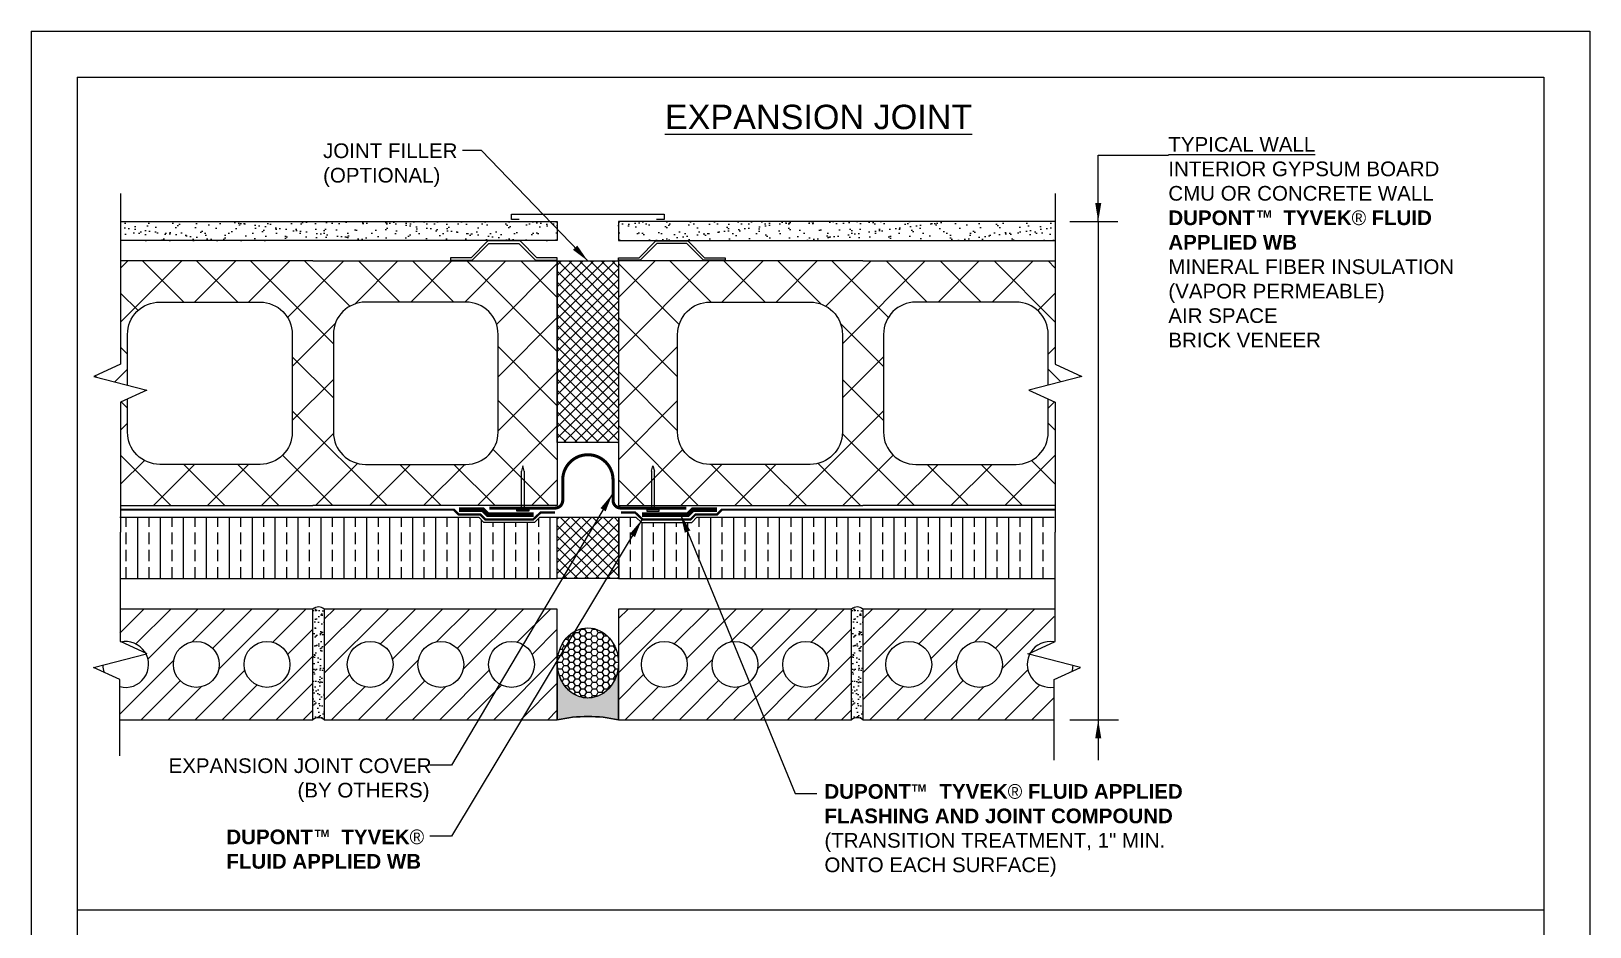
# Model space of a CAD drawing. Extents: x 858.1 to 909.1, y 194.2 to 260.2.
# Drawn here: x 858.1 to 909.1, y 230.9 to 260.2 of the extents above; entities that cross this region are included whole.
import ezdxf

# ---------------------------------------------------------------- set-up
doc = ezdxf.new("R2010")
doc.units = 0
doc.header["$LTSCALE"] = 1.5
doc.header["$MEASUREMENT"] = 0
doc.linetypes.add('DASHED2', pattern=[0.375, 0.25, -0.125])
for name, color, linetype in [('8x11-ttb$0$B', 5, 'CONTINUOUS'), ('CMU', 250, 'CONTINUOUS'), ('FLASHING', 252, 'CONTINUOUS'), ('SEALANT', 250, 'CONTINUOUS'), ('STRUCTURE', 250, 'CONTINUOUS'), ('TEXT', 7, 'CONTINUOUS'), ('Tyvek FA Flashing and Joint Treatment', 150, 'DASHED2'), ('Tyvek FA WB', 10, 'DASHED2')]:
    doc.layers.add(name, color=color, linetype=linetype)
for name, color, linetype, lineweight in [('A-Backer Rod', 250, 'CONTINUOUS', 15), ('brick', 250, 'CONTINUOUS', 5), ('Gyp Board', 250, 'CONTINUOUS', 20)]:
    doc.layers.add(name, color=color, linetype=linetype, lineweight=lineweight)
doc.layers.add('EXTERIOR INSULATION', color=7, linetype='CONTINUOUS', true_color=0xcdd69f)
doc.layers.add('VIEWPORT', color=7, linetype='CONTINUOUS', plot=False)
doc.styles.add('DETAILS', font='sanss___.ttf', dxfattribs={"height": 1})
doc.dimstyles.new('TYVEKDETAILS', dxfattribs={"dimscale": 6, "dimtxt": 1.5, "dimasz": 0.1, "dimexe": 0.75, "dimexo": 0.75, "dimgap": 0.75, "dimtad": 0, "dimtih": 1, "dimtoh": 1, "dimdec": 4, "dimzin": 0, "dimdsep": 46, "dimlunit": 4, "dimtxsty": 'DETAILS', "dimcen": 0.0625, "dimadec": 0, "dimazin": 0, "dimtfac": 1, "dimtdec": 4, "dimtofl": 0, "dimtmove": 0, "dimatfit": 3, "dimfxl": 1, "dimfrac": 2, "dimtolj": 1, "dimtzin": 0, "dimarcsym": 0})

msp = doc.modelspace()

# ---------------------------------------------------------------- hatches: boundary and pattern name
at = {"layer": 'A-Backer Rod'}
h = msp.add_hatch(dxfattribs=at)
h.set_pattern_fill('ANSI37', color=256, scale=2, style=0)
h.set_pattern_definition([(45, (-392.6488517722098, -1054.277458490151), (-0.1767766952966369, 0.1767766952966369), []), (135, (-392.6488517722098, -1054.277458490151), (-0.1767766952966369, -0.1767766952966369), [])])
h.paths.add_polyline_path([(875.2935525799717, 246.751481515465), (877.293552579969, 246.7514815154657), (877.2935525799694, 252.6920770369188), (875.2935525799694, 252.6920770369188)])
h = msp.add_hatch(dxfattribs=at)
h.set_pattern_fill('ANSI37', color=256, scale=2, style=0)
h.set_pattern_definition([(45, (-392.6488517722069, -1059.763284868724), (-0.1767766952966369, 0.1767766952966369), []), (135, (-392.6488517722069, -1059.763284868724), (-0.1767766952966369, -0.1767766952966369), [])])
h.paths.add_polyline_path([(875.2935525799724, 242.306706729345), (877.2935525799724, 242.306706729345), (877.2935525799724, 244.3067062070154), (875.2935525799724, 244.3067062070154)])
h = msp.add_hatch(dxfattribs=at)
h.set_pattern_fill('HONEY', color=256, style=0)
h.set_pattern_definition([(0, (-397.8025803066669, -1087.618012702026), (0.1875, 0.108253175), [0.125, -0.25]), (120, (-397.8025803066669, -1087.618012702026), (-0.1874999995903225, 0.1082531757095823), [0.1249999999999998, -0.2499999999999995]), (59.99999999999999, (-397.8025803066669, -1087.618012702026), (4.096775418904741e-10, 0.2165063507095823), [-0.25, 0.125])])
edge = h.paths.add_edge_path()
edge.add_ellipse((876.2935525799708, 239.5420916909195), major_axis=(0, -1.146182946902854), ratio=0.8724610697638967, start_angle=0, end_angle=360)
at = {"layer": 'brick', "linetype": 'Continuous'}
h = msp.add_hatch(dxfattribs=at)
h.set_pattern_fill('_USER', color=256, scale=0.625, angle=45, style=0, pattern_type=0)
h.set_pattern_definition([(225, (1705.284844686385, 1015.882956266705), (0.4419417382415922, -0.4419417382415922), [])])
edge = h.paths.add_edge_path(flags=16)
edge.add_arc((865.7935525799703, 239.4942067293427), 0.75, 0, 360)
edge = h.paths.add_edge_path(flags=16)
edge.add_arc((863.4810525799703, 239.4942067293427), 0.75, 0, 360)
h.paths.add_polyline_path([(860.975220677768, 238.99838902017), (860.975220677768, 237.6817067293427), (867.2935525799703, 237.6817067293427), (867.2935525799703, 241.3067067293427), (860.9752207864362, 241.3067067293427), (860.9752206777682, 240.240550278965), (861.8490194123663, 239.8375140099067), (860.1185590910702, 239.3936791104013)])
edge = h.paths.add_edge_path()
edge.add_line((861.0059621625321, 240.2263708886385), (861.8310277148971, 239.8458126104135))
edge.add_arc((861.1685525799703, 239.4942067293427), 0.75, 27.9569387360149, 102.5204009162494)
edge = h.paths.add_edge_path()
edge.add_line((860.4652461856103, 239.2337069872071), (860.975220677768, 238.9983890201697))
edge.add_line((860.975220677768, 238.9983890201697), (860.975220677768, 238.7695531737972))
edge.add_arc((861.1685525799701, 239.4942067293427), 0.7500000000000498, 255.0618690561543, 386.9759056776618)
edge.add_line((861.836950599873, 239.8344185559893), (860.4189205174564, 239.4707169262092))
edge.add_arc((861.1685525799701, 239.4942067293427), 0.7500000000000498, 181.7947822812077, 200.3242753390359)
at = {"layer": 'brick'}
h = msp.add_hatch(dxfattribs=at)
h.set_pattern_fill('AR-SAND', color=256, scale=0.15, style=0)
h.set_pattern_definition([(322.5, (920.58936018232, 156.5976642278908), (-0.009449003716441223, -0.2890235653519738), [0, -0.228, 0, -0.255, 0, -0.24375]), (352.5, (920.58936018232, 156.5976642278908), (0.2654665057901591, -0.423321909784461), [0, -0.123, 0, -0.2055, 0, -0.07875]), (32.50000000000003, (920.4048601823201, 156.5976642278908), (0.4671212792627242, -0.0008488580305446746), [0, -0.075, 0, -0.27, 0, -0.3525]), (42.50000000000002, (920.4048601823201, 156.5976642278908), (0.450918990685844, -0.1316513347401374), [0, -0.0375, 0, -0.177, 0, -0.2025])])
h.paths.add_polyline_path([(867.2935525799708, 241.3076790834684, -0.3636398934486936), (867.6685525799708, 241.307679083468), (867.6685525799708, 237.682679083468, 0.3636398934486937), (867.2935525799708, 237.6826790834684)])
at = {"layer": 'brick', "linetype": 'Continuous'}
h = msp.add_hatch(dxfattribs=at)
h.set_pattern_fill('_USER', color=256, scale=0.625, angle=45, style=0, pattern_type=0)
h.set_pattern_definition([(225, (1713.284844686385, 1015.882956266705), (0.4419417382415922, -0.4419417382415922), [])])
edge = h.paths.add_edge_path(flags=16)
edge.add_arc((869.1685525799708, 239.4942067293427), 0.75, 0, 360)
edge = h.paths.add_edge_path(flags=16)
edge.add_arc((873.7935525799708, 239.4942067293427), 0.75, 0, 360)
edge = h.paths.add_edge_path(flags=16)
edge.add_arc((871.4810525799708, 239.4942067293427), 0.75, 0, 360)
h.paths.add_polyline_path([(875.2935525799708, 241.3067067293427), (867.6685525799708, 241.3067067293427), (867.6685525799708, 237.6817067293427), (875.2935525799708, 237.6817067293427)])
h = msp.add_hatch(dxfattribs=at)
h.set_pattern_fill('_USER', color=256, scale=0.625, angle=45, style=0, pattern_type=0)
h.set_pattern_definition([(45, (39.30226047355609, -536.8945428080194), (-0.4419417382415922, 0.4419417382415922), [])])
edge = h.paths.add_edge_path(flags=16)
edge.add_arc((883.4185525799708, 239.4942067293427), 0.75, 0, 360)
edge = h.paths.add_edge_path(flags=16)
edge.add_arc((878.7935525799708, 239.4942067293427), 0.75, 0, 360)
edge = h.paths.add_edge_path(flags=16)
edge.add_arc((881.1060525799708, 239.4942067293427), 0.75, 0, 360)
h.paths.add_polyline_path([(877.2935525799708, 237.6817067293427), (884.9185525799708, 237.6817067293427), (884.9185525799708, 241.3067067293427), (877.2935525799708, 241.3067067293427)])
at = {"layer": 'brick'}
h = msp.add_hatch(dxfattribs=at)
h.set_pattern_fill('AR-SAND', color=256, scale=0.15, style=0)
h.set_pattern_definition([(322.5, (938.2143601823204, 156.5976642278908), (-0.009449003716441223, -0.2890235653519738), [0, -0.228, 0, -0.255, 0, -0.24375]), (352.5, (938.2143601823204, 156.5976642278908), (0.2654665057901591, -0.423321909784461), [0, -0.123, 0, -0.2055, 0, -0.07875]), (32.50000000000003, (938.0298601823206, 156.5976642278908), (0.4671212792627242, -0.0008488580305446746), [0, -0.075, 0, -0.27, 0, -0.3525]), (42.50000000000002, (938.0298601823206, 156.5976642278908), (0.450918990685844, -0.1316513347401374), [0, -0.0375, 0, -0.177, 0, -0.2025])])
h.paths.add_polyline_path([(884.9185525799712, 241.3076790834684, -0.3636398934486936), (885.2935525799712, 241.307679083468), (885.2935525799712, 237.682679083468, 0.3636398934486937), (884.9185525799712, 237.6826790834684)])
at = {"layer": 'brick', "linetype": 'Continuous'}
h = msp.add_hatch(dxfattribs=at)
h.set_pattern_fill('_USER', color=256, scale=0.625, angle=45, style=0, pattern_type=0)
h.set_pattern_definition([(45, (47.30226047355632, -536.8945428080194), (-0.4419417382415922, 0.4419417382415922), [])])
edge = h.paths.add_edge_path(flags=16)
edge.add_arc((886.7935525799712, 239.4942067293427), 0.75, 0, 360)
edge = h.paths.add_edge_path(flags=16)
edge.add_arc((889.1060525799712, 239.4942067293427), 0.75, 0, 360)
h.paths.add_polyline_path([(891.5544282783517, 237.6817067293427), (891.5544282783517, 238.99838902017), (892.4110898650492, 239.3936791104009), (890.6806295437525, 239.8375140099063), (891.5544282783515, 240.240550278965), (891.5544277487518, 241.3067067293427), (885.2935525799712, 241.3067067293427), (885.2935525799712, 237.6817067293427)])
edge = h.paths.add_edge_path()
edge.add_line((890.7764016027006, 239.8816884997404), (891.5406601731409, 240.2341997939661))
edge.add_arc((891.4185525799712, 239.4942067293427), 0.75, 80.62995631203837, 148.8927040356572)
edge = h.paths.add_edge_path()
edge.add_line((892.167585600939, 239.4561339897534), (890.7436608071441, 239.8213475170326))
edge.add_arc((891.4185525799712, 239.4942067293427), 0.75, 154.1391057434988, 357.0902062976318)
at = {"layer": 'CMU'}
h = msp.add_hatch(dxfattribs=at)
h.set_pattern_fill('ANSI37', color=256, scale=10, angle=-90.00000000001606, style=0)
h.set_pattern_definition([(314.999999999984, (-475.8376603009804, -1066.704877780976), (0.883883476483432, 0.8838834764829367), []), (44.99999999998395, (-475.8376603009804, -1066.704877780976), (-0.8838834764829367, 0.883883476483432), [])])
h.paths.add_polyline_path([(875.2935525799708, 252.6920770369188), (867.2935525799696, 252.6920770369172), (861.0039480624198, 252.6920770369154), (861.0039480624198, 249.3170307557261), (860.1301493278211, 248.9139944866677), (861.2303946852348, 248.6317994651297), (861.2303946852342, 250.2920770369151, -0.4142135623731387), (862.2830262641814, 251.3447086158631), (865.567236790496, 251.344708615864, -0.4142135623731762), (866.619868369444, 250.2920770369162), (866.619868369444, 247.0920770369164, -0.414213562373014), (865.5672367904972, 246.0394454579691), (862.283026264183, 246.0394454579682, -0.4142135623730514), (861.2303946852355, 247.092077036915), (861.2303946852351, 248.1793589561939), (861.0039480624198, 248.0748694969311), (861.0039485835141, 244.6920770369152), (867.2935525799714, 244.6920770369165), (875.2935525799708, 244.6920770369188)])
h.paths.add_polyline_path([(869.0198683694434, 251.3447086158646), (872.3040788957583, 251.3447086158656, -0.4142135623731553), (873.356710474706, 250.292077036918), (873.3567104747062, 247.092077036918, -0.4142135623730347), (872.3040788957592, 246.0394454579707), (869.0198683694452, 246.0394454579698, -0.4142135623730306), (867.9672367904977, 247.0920770369164), (867.9672367904961, 250.2920770369165, -0.4142135623731598)], flags=16)
h = msp.add_hatch(dxfattribs=at)
h.set_pattern_fill('ANSI37', color=256, scale=10, angle=-90.00000000001606, style=0)
h.set_pattern_definition([(225.000000000016, (2228.424765460922, -1066.704877780976), (-0.883883476483432, 0.8838834764829367), []), (135.0000000000161, (2228.424765460922, -1066.704877780976), (0.8838834764829367, 0.883883476483432), [])])
h.paths.add_polyline_path([(877.2935525799708, 252.6920770369188), (885.2935525799719, 252.6920770369172), (891.5831570975217, 252.6920770369154), (891.5831570975217, 249.3170307557261), (892.4569558321205, 248.9139944866677), (891.3567104747067, 248.6317994651297), (891.3567104747074, 250.2920770369151, 0.4142135623731387), (890.3040788957601, 251.3447086158631), (887.0198683694455, 251.344708615864, 0.4142135623731762), (885.9672367904975, 250.2920770369162), (885.9672367904975, 247.0920770369164, 0.414213562373014), (887.0198683694443, 246.0394454579691), (890.3040788957585, 246.0394454579682, 0.4142135623730514), (891.356710474706, 247.092077036915), (891.3567104747065, 248.1793589561939), (891.5831570975217, 248.0748694969311), (891.5831565764274, 244.6920770369152), (885.2935525799701, 244.6920770369165), (877.2935525799708, 244.6920770369188)])
h.paths.add_polyline_path([(883.5672367904981, 251.3447086158646), (880.2830262641833, 251.3447086158656, 0.4142135623731553), (879.2303946852355, 250.292077036918), (879.2303946852353, 247.092077036918, 0.4142135623730347), (880.2830262641824, 246.0394454579707), (883.5672367904963, 246.0394454579698, 0.4142135623730306), (884.6198683694438, 247.0920770369164), (884.6198683694454, 250.2920770369165, 0.4142135623731598)], flags=16)
at = {"layer": 'EXTERIOR INSULATION', "linetype": 'Continuous'}
h = msp.add_hatch(dxfattribs=at)
h.set_pattern_fill('ANSI33', color=250, scale=3, angle=44.99999999999999, style=0)
h.set_pattern_definition([(90, (464.0643415627744, 38.30452166118221), (-0.75, 2.220446049250313e-16), []), (90, (464.439341562145, 38.67952166055295), (-0.75, 2.220446049250313e-16), [0.375, -0.1875])])
h.paths.add_polyline_path([(874.7250517604259, 244.3067062070154), (874.5441452710554, 244.1371341760162), (872.892830408708, 244.1371341760159), (872.7232583777086, 244.3067062070154), (860.9752206671694, 244.3067062070154), (860.9752209011037, 242.5240325656598), (860.9752208798484, 242.306706729345), (875.2935525799724, 242.306706729345), (875.2935525799724, 244.3067062070154)])
h.paths.add_polyline_path([(878.0429598888884, 244.1371341760162), (877.8620533995177, 244.3067062070154), (877.2935525799724, 244.3067062070154), (877.2935525799724, 242.306706729345), (891.5544272520162, 242.306706729345), (891.5544271899241, 242.431706729345), (891.5544274315114, 244.3067062070154), (879.8638467822352, 244.3067062070154), (879.694274751236, 244.1371341760162)])
at = {"layer": 'Gyp Board'}
h = msp.add_hatch(dxfattribs=at)
h.set_pattern_fill('AR-SAND,_O', color=256, scale=0.25, angle=-1.272221872585407e-14)
h.set_pattern_definition([(322.5, (920.0980441902595, 157.9820621813415), (-0.01574833952740193, -0.4817059422532897), [0, -0.38, 0, -0.425, 0, -0.40625]), (352.5, (920.0980441902595, 157.9820621813415), (0.4424441763169319, -0.705536516307435), [0, -0.205, 0, -0.3425, 0, -0.13125]), (32.50000000000003, (919.7905441902597, 157.9820621813415), (0.7785354654378738, -0.001414763384240952), [0, -0.125, 0, -0.45, 0, -0.5875]), (42.50000000000002, (919.7905441902597, 157.9820621813415), (0.7515316511430733, -0.2194188912335621), [0, -0.0625, 0, -0.295, 0, -0.3375])])
h.paths.add_polyline_path([(861.0039480624198, 253.3595413147373), (861.0039480624198, 253.9845413147373), (875.2935525799708, 253.9845413147375), (875.2935525799708, 253.3595413147375)])
h = msp.add_hatch(dxfattribs=at)
h.set_pattern_fill('AR-SAND,_O', color=256, scale=0.25, angle=-1.272221872585407e-14)
h.set_pattern_definition([(217.5, (832.489060969682, 157.9820621813415), (0.01574833952740193, -0.4817059422532897), [0, -0.38, 0, -0.425, 0, -0.40625]), (187.5, (832.489060969682, 157.9820621813415), (-0.4424441763169319, -0.705536516307435), [0, -0.205, 0, -0.3425, 0, -0.13125]), (147.5, (832.7965609696819, 157.9820621813415), (-0.7785354654378738, -0.001414763384240952), [0, -0.125, 0, -0.45, 0, -0.5875]), (137.5, (832.7965609696819, 157.9820621813415), (-0.7515316511430733, -0.2194188912335621), [0, -0.0625, 0, -0.295, 0, -0.3375])])
h.paths.add_polyline_path([(891.5831570975217, 253.3595413147373), (891.5831570975217, 253.9845413147373), (877.2935525799708, 253.9845413147375), (877.2935525799708, 253.3595413147375)])
at = {"layer": 'SEALANT'}
h = msp.add_hatch(color=256, dxfattribs=at)
h.dxf.hatch_style = 1
edge = h.paths.add_edge_path()
edge.add_line((877.293552579971, 237.6817067293427), (877.2935525799708, 239.4942067293427))
edge.add_arc((876.0481087898945, 239.5370685482592), 1.246181114349083, 316.8282311902785, 358.02894960337034, ccw=False)
edge.add_arc((876.3025880479072, 239.2983324710071), 0.8972475858076405, 292.29364872705185, 316.8282311902911, ccw=False)
edge.add_arc((876.2698010969177, 239.378300566344), 0.9836760558102325, 274.13478844232736, 292.2936487270627, ccw=False)
edge.add_arc((876.2845326750696, 239.1745195251563), 0.7793632266916455, 255.23834125876698, 274.13478844232475, ccw=False)
edge.add_arc((876.3558772129593, 239.4452812771488), 1.059366743506597, 242.36381590384002, 255.2383412587711, ccw=False)
edge.add_arc((876.2684409845751, 239.2782881458977), 0.8708679373589708, 225.5187672611609, 242.3638159038478, ccw=False)
edge.add_arc((876.5641100904222, 239.5793604131998), 1.29284510533229, 213.851826995413, 225.5187672611579, ccw=False)
edge.add_arc((876.4031471291958, 239.471394124821), 1.099026132285099, 191.8039388396076, 213.8518269954208, ccw=False)
edge.add_arc((877.068129893516, 239.6103639727551), 1.778374861199594, 183.7450265784206, 191.8039388396112, ccw=False)
edge.add_line((875.2935525799708, 239.4942067293427), (875.2935525799708, 237.6817067293427))
edge.add_arc((876.293552579971, 233.2476414218131), 4.545430139319968, 77.29089762434643, 102.70910237565641, ccw=False)

# ---------------------------------------------------------------- linework, layer by layer
at = {"layer": '8x11-ttb$0$B', "color": 7}
for p, q in [((859.5777287485425, 258.7081427715007), (859.5777287485425, 195.7081427715007)), ((859.5777287485425, 258.7081427715007), (907.5777287485425, 258.7081427715007)), ((907.5777287485425, 258.7081427715007), (907.5777287485425, 195.7081427715007)), ((907.5777287485425, 231.4534630847713), (859.5777287485425, 231.4534630847713))]:
    msp.add_line(p, q, dxfattribs=at)
at = {"layer": 'A-Backer Rod'}
for points in [[(875.2935525799694, 252.6920770369188), (877.2935525799694, 252.6920770369188), (877.293552579969, 246.7514815154657), (875.2935525799717, 246.751481515465)], [(875.2935525799724, 244.3067062070154), (877.2935525799724, 244.3067062070154), (877.2935525799724, 242.306706729345), (875.2935525799724, 242.306706729345)]]:
    msp.add_lwpolyline(points, close=True, dxfattribs=at)
msp.add_ellipse((876.2935525799708, 239.5420916909195), major_axis=(0, -1.146182946902854), ratio=0.8724610697638967, dxfattribs=at)
at = {"layer": 'brick', "linetype": 'Continuous'}
for points in [[(860.975220677768, 237.6817067293427), (867.2935525799703, 237.6817067293427), (867.2935525799703, 241.3067067293427), (860.9752207864362, 241.3067067293427)], [(891.5544277487518, 241.3067067293427), (885.2935525799712, 241.3067067293427), (885.2935525799712, 237.6817067293427), (891.5544282783517, 237.6817067293427)]]:
    msp.add_lwpolyline(points, dxfattribs=at)
for points in [[(875.2935525799708, 241.3067067293427), (867.6685525799708, 241.3067067293427), (867.6685525799708, 237.6817067293427), (875.2935525799708, 237.6817067293427)], [(877.2935525799708, 237.6817067293427), (884.9185525799708, 237.6817067293427), (884.9185525799708, 241.3067067293427), (877.2935525799708, 241.3067067293427)]]:
    msp.add_lwpolyline(points, close=True, dxfattribs=at)
for centre in [(863.4810525799703, 239.4942067293427), (865.7935525799703, 239.4942067293427), (869.1685525799708, 239.4942067293427), (871.4810525799708, 239.4942067293427), (873.7935525799708, 239.4942067293427), (878.7935525799708, 239.4942067293427), (881.1060525799708, 239.4942067293427), (883.4185525799708, 239.4942067293427), (886.7935525799712, 239.4942067293427), (889.1060525799712, 239.4942067293427)]:
    msp.add_circle(centre, 0.75, dxfattribs=at)
at = {"layer": 'brick'}
for centre in [(867.4810525799703, 241.0839603260365), (885.1060525799708, 241.0839603260365), (867.4810525799703, 237.4589603260365), (885.1060525799708, 237.4589603260365)]:
    msp.add_arc(centre, 0.2919012374533256, 50.03342970923762, 129.9665702907624, dxfattribs=at)
at = {"layer": 'brick', "linetype": 'Continuous'}
for centre, start, end in [((861.1685525799703, 239.4942067293427), 255.0618690564944, 102.5204009162533), ((891.4185525799712, 239.4942067293427), 80.62995631206607, 280.4377764590636), ((861.1685525799703, 239.4942067293427), 181.7947822812052, 200.3242753390367), ((891.4185525799712, 239.4942067293427), 342.2247613262074, 357.0902062976297)]:
    msp.add_arc(centre, 0.75, start, end, dxfattribs=at)
at = {"layer": 'CMU'}
for points in [[(873.054746901352, 253.2628024517546), (874.037616196099, 253.262807138638), (874.5849872273113, 252.7154413277574), (875.2935525799242, 252.7154447066025), (875.2935521783602, 252.7996552329173), (874.6198679678416, 252.7996520204053), (874.0724969366292, 253.3470178312859), (873.019865357694, 253.3470128117362), (872.4724995468134, 252.7996417805241), (871.7988153362946, 252.7996385680121), (871.7988157378586, 252.7154280416974), (872.5073810904717, 252.7154314205425)], [(879.5323582585429, 253.2628024517542), (878.549488963796, 253.2628071386375), (878.0021179325836, 252.7154413277569), (877.2935525799708, 252.7154447066021), (877.2935529815347, 252.7996552329168), (877.9672371920533, 252.7996520204049), (878.5146082232657, 253.3470178312855), (879.5672398022009, 253.3470128117358), (880.1146056130815, 252.7996417805236), (880.7882898236003, 252.7996385680117), (880.7882894220363, 252.7154280416969), (880.0797240694233, 252.715431420542)]]:
    msp.add_lwpolyline(points, close=True, dxfattribs=at)
for points in [[(867.2935525799694, 252.6920770369172), (861.0039480624198, 252.6920770369154)], [(867.2935525799696, 252.6920770369172), (875.2935525799694, 252.6920770369188), (875.2935525799724, 244.6920770369188), (867.2935525799714, 244.6920770369165)], [(885.2935525799719, 252.6920770369172), (877.2935525799721, 252.6920770369188), (877.2935525799692, 244.6920770369188), (885.2935525799701, 244.6920770369165)], [(885.2935525799721, 252.6920770369172), (891.5831570975217, 252.6920770369154)], [(861.0039485835141, 244.6920770369152), (867.2935525799714, 244.6920770369165)], [(891.5831565764274, 244.6920770369152), (885.2935525799701, 244.6920770369165)]]:
    msp.add_lwpolyline(points, dxfattribs=at)
for points in [[(861.2303946852348, 248.6317994651297), (861.2303946852342, 250.2920770369153, -0.414213562373095), (862.2830262641814, 251.3447086158631), (865.5672367904963, 251.344708615864, -0.4142135623730318), (866.619868369444, 250.2920770369165), (866.619868369444, 247.0920770369164, -0.414213562373095), (865.567236790497, 246.0394454579691), (862.283026264183, 246.0394454579682, -0.414213562373095), (861.2303946852355, 247.0920770369153), (861.2303946852351, 248.1793589561939)], [(891.3567104747067, 248.6317994651297), (891.3567104747074, 250.2920770369153, 0.414213562373095), (890.3040788957601, 251.3447086158631), (887.0198683694452, 251.344708615864, 0.4142135623730318), (885.9672367904975, 250.2920770369165), (885.9672367904975, 247.0920770369164, 0.414213562373095), (887.0198683694446, 246.0394454579691), (890.3040788957585, 246.0394454579682, 0.414213562373095), (891.356710474706, 247.0920770369153), (891.3567104747065, 248.1793589561939)]]:
    msp.add_lwpolyline(points, format="xyb", dxfattribs=at)
for points in [[(869.0198683694434, 251.3447086158646, 0.414213562373095), (867.9672367904961, 250.2920770369167), (867.9672367904977, 247.0920770369166, 0.414213562373095), (869.0198683694452, 246.0394454579698), (872.3040788957592, 246.0394454579707, 0.414213562373095), (873.3567104747062, 247.0920770369182), (873.356710474706, 250.2920770369183, 0.414213562373095), (872.3040788957583, 251.3447086158656)], [(883.5672367904981, 251.3447086158646, -0.414213562373095), (884.6198683694454, 250.2920770369167), (884.6198683694438, 247.0920770369166, -0.414213562373095), (883.5672367904963, 246.0394454579698), (880.2830262641824, 246.0394454579707, -0.414213562373095), (879.2303946852353, 247.0920770369182), (879.2303946852355, 250.2920770369183, -0.414213562373095), (880.2830262641833, 251.3447086158656)]]:
    msp.add_lwpolyline(points, format="xyb", close=True, dxfattribs=at)
at = {"layer": 'EXTERIOR INSULATION', "color": 250, "linetype": 'Continuous', "flags": 128}
for points in [[(860.9752206550538, 244.3067062070154), (872.7232583777086, 244.3067062070154)], [(874.7250517604261, 244.3067062070154), (874.5441452710554, 244.1371341760162), (873.8900759794521, 244.1371341760162), (873.6107624200392, 244.1371341760164), (872.892830408708, 244.1371341760159), (872.7232583777086, 244.3067062070154)], [(874.7250517604261, 244.3067062070154), (875.2935525799724, 244.3067062070154)], [(877.2935525799724, 244.3067062070154), (877.8620533995177, 244.3067062070154)], [(877.2935525799724, 244.3067062070154), (877.2935525799724, 242.306706729345)], [(877.8620533995177, 244.3067062070154), (878.0429598888884, 244.1371341760162), (878.6970291804917, 244.1371341760162), (878.9763427399046, 244.1371341760164), (879.6942747512358, 244.1371341760159), (879.8638467822352, 244.3067062070154)], [(879.8638467822352, 244.3067062070154), (891.554427435974, 244.3067062070154)], [(860.9752207980835, 242.306706729345), (875.2935525799724, 242.306706729345)], [(877.2935525799724, 242.306706729345), (891.5544272520162, 242.306706729345)]]:
    msp.add_lwpolyline(points, dxfattribs=at)
at = {"layer": 'FLASHING', "color": 250, "linetype": 'Continuous', "const_width": 0.1}
msp.add_lwpolyline([(875.2200806916981, 244.6101581331584, 0.4142135623730951), (875.4700806916981, 244.8601581331584), (875.4700806916981, 245.5303041860352, -0.9999999999999999), (877.1170244682464, 245.5303041860354), (877.1170244682464, 244.8601581331584, 0.4142135623730951), (877.3670244682464, 244.6101581331584)], format="xyb", dxfattribs=at)
at = {"layer": 'FLASHING', "linetype": 'Continuous', "const_width": 0.1}
for points in [[(873.0737616207919, 244.6101581331584), (875.2200806916981, 244.6101581331584)], [(877.3670244682464, 244.6101581331584), (879.5133435391497, 244.6101581331584)]]:
    msp.add_lwpolyline(points, dxfattribs=at)
at = {"layer": 'Gyp Board'}
for points in [[(861.0039480624198, 253.984541314737), (875.2935525799708, 253.9845413147377), (875.2935525799708, 253.3595413147375), (861.0039480624198, 253.3595413147373)], [(891.5831570975217, 253.984541314737), (877.2935525799708, 253.9845413147377), (877.2935525799708, 253.3595413147375), (891.5831570975217, 253.3595413147373)]]:
    msp.add_lwpolyline(points, dxfattribs=at)
at = {"layer": 'SEALANT'}
msp.add_lwpolyline([(877.293552579971, 237.6817067293427), (877.2935525799708, 239.4942067293427, -0.1817340382618569), (876.9569559467004, 238.6844465831855, -0.1074631413973492), (876.6429621470929, 238.4681525490378, -0.07939919713785476), (876.3407271408416, 238.3971848346041, -0.08263865518655039), (876.0859519219096, 238.4208798741336, -0.05623488039180066), (875.8644840077675, 238.5067768205056, -0.07363303424282967), (875.6582450690321, 238.6569412951176, -0.05095065053914428), (875.4904268834091, 238.8591848531037, -0.09649994125233363), (875.3273617418074, 239.2465736637257, -0.0351781385057476), (875.2935525799708, 239.4942067293427), (875.2935525799708, 237.6817067293427, -0.1113648317902939), (877.293552579971, 237.6817067293427)], format="xyb", close=True, dxfattribs=at)
msp.add_arc((876.2935525799708, 233.247641421814), 4.545430139319031, 77.29089762434812, 102.7091023756519, dxfattribs=at)
at = {"layer": 'STRUCTURE'}
for p, q in [((874.1642151350638, 245.9859421410972), (874.1191023769125, 245.811108132541)), ((874.2093278932152, 245.811108132541), (874.1642151350638, 245.9859421410972)), ((878.3777772667286, 245.811108132541), (878.42289002488, 245.9859421410972)), ((878.42289002488, 245.9859421410972), (878.4680027830314, 245.811108132541)), ((874.1191023769127, 244.5533411100052), (874.1191023769125, 245.811108132541)), ((874.2093278932152, 245.811108132541), (874.2093278932155, 244.5533411100052)), ((878.3777772667286, 245.811108132541), (878.3777772667283, 244.5533411100052)), ((878.4680027830311, 244.5533411100052), (878.4680027830314, 245.811108132541)), ((860.975220677768, 236.5043047069928), (860.975220677768, 238.99838902017)), ((891.5544282783517, 236.3624217107556), (891.5544282783517, 238.99838902017))]:
    msp.add_line(p, q, dxfattribs=at)
for points in [[(861.0039480624198, 254.8934061398352), (861.0039480624198, 249.3170307557261), (860.1301493278211, 248.9139944866677), (861.8606096491174, 248.4701595871625), (861.0039480624198, 248.0748694969311), (861.0039487183014, 243.8170770369152)], [(891.5831570975217, 254.8934061398352), (891.5831570975217, 249.3170307557261), (892.4569558321205, 248.9139944866677), (890.7264955108242, 248.4701595871625), (891.5831570975217, 248.0748694969311), (891.5831564416401, 243.8170770369152)], [(874.0435525799708, 254.0530432295554), (873.7935525799708, 254.0530432295554), (873.7935525799708, 254.2266738007147), (878.7935525799708, 254.2266738007147), (878.7935525799708, 254.0530432295554), (878.5435525799708, 254.0530432295554)], [(861.8777472295658, 239.8375140099065), (861.0039484949673, 240.240550278965), (861.0039487183014, 243.8170770369152)], [(890.709357360952, 239.8375140099065), (891.5831560955507, 240.240550278965), (891.5831564416401, 243.8170770369152)], [(860.1185590910704, 239.3936791104011), (861.8490194123665, 239.8375140099065)], [(892.411089865049, 239.3936791104011), (890.6806295437527, 239.8375140099065)], [(860.975220677768, 238.99838902017), (860.1185590910704, 239.3936791104011)], [(891.5544282783517, 238.99838902017), (892.411089865049, 239.3936791104011)]]:
    msp.add_lwpolyline(points, dxfattribs=at)
for points in [[(873.9652164697434, 244.5533411100052), (874.3632138003848, 244.5533411100052), (874.3632138003848, 244.511767866343), (873.9652164697434, 244.511767866343)], [(878.6218886902004, 244.5533411100052), (878.223891359559, 244.5533411100052), (878.223891359559, 244.511767866343), (878.6218886902004, 244.511767866343)]]:
    msp.add_lwpolyline(points, close=True, dxfattribs=at)
at = {"layer": 'TEXT', "lineweight": 0}
for p, q in [((892.0678562468347, 253.984541314737), (893.6370651571599, 253.984541314737)), ((892.9926617324816, 253.984541314737), (892.9926617324818, 237.6817067293427)), ((892.067856679382, 237.6817067293427), (893.6571434349587, 237.6817067293427))]:
    msp.add_line(p, q, dxfattribs=at)
at = {"layer": 'Tyvek FA Flashing and Joint Treatment', "ltscale": 0.5, "const_width": 0.15, "flags": 128}
for points in [[(874.5185407614424, 244.3973320991397), (873.0181248885519, 244.3973320991395), (872.8579269654283, 244.5575300222631), (872.073853092839, 244.5575300222629)], [(878.0685643985014, 244.3973320991397), (879.5689802713919, 244.3973320991395), (879.7291781945155, 244.5575300222631), (880.5132520671048, 244.5575300222629)]]:
    msp.add_lwpolyline(points, dxfattribs=at)
at = {"layer": 'Tyvek FA WB', "flags": 128}
for points in [[(875.215068294963, 244.4624438435944, 0.075, 0.075, 0), (874.7449749689654, 244.4624438435947, 0.075, 0.075, 0), (874.6736141519866, 244.3955540448321, 0.075, 0.075, 0), (874.50460525267, 244.2371341760161, 0.075, 0.075, 0), (873.8900759794521, 244.2371341760161, 0.075, 0.075, 0), (873.6107624200392, 244.2371341760163, 0.075, 0.075, 0), (872.9342517649457, 244.2371341760158, 0.075, 0.075, 0), (872.774053841822, 244.3973320991395, 0.075, 0.075, 0), (872.4100166009355, 244.3973320991392, 0.075, 0.075, 0), (872.0670014665302, 244.3973320991392, 0.075, 0.075, 0), (871.9068035434066, 244.5575300222629, 0.075, 0.075, 0), (871.1227296708173, 244.5575300222627, 0.075, 0.075, 0), (861.0039486899338, 244.5575300222602, 0, 0, 0)], [(877.3720368649808, 244.4624438435944, 0.075, 0.075, 0), (877.8421301909784, 244.4624438435947, 0.075, 0.075, 0), (877.9134910079572, 244.3955540448321, 0.075, 0.075, 0), (878.0824999072738, 244.2371341760161, 0.075, 0.075, 0), (878.6970291804917, 244.2371341760161, 0.075, 0.075, 0), (878.9763427399046, 244.2371341760163, 0.075, 0.075, 0), (879.6528533949981, 244.2371341760158, 0.075, 0.075, 0), (879.8130513181218, 244.3973320991395, 0.075, 0.075, 0), (880.1770885590083, 244.3973320991392, 0.075, 0.075, 0), (880.5201036934136, 244.3973320991392, 0.075, 0.075, 0), (880.6803016165372, 244.5575300222629, 0.075, 0.075, 0), (881.4643754891265, 244.5575300222627, 0.075, 0.075, 0), (891.58315647001, 244.5575300222602, 0, 0, 0)]]:
    msp.add_lwpolyline(points, format="xyseb", dxfattribs=at)
at = {"layer": 'VIEWPORT', "color": 1}
for p, q in [((858.0777287485425, 260.2081427715007), (858.0777287485425, 194.2081427715007)), ((858.0777287485425, 260.2081427715007), (909.0777287485425, 260.2081427715007)), ((909.0777287485425, 260.2081427715007), (909.0777287485425, 194.2081427715007))]:
    msp.add_line(p, q, dxfattribs=at)

# ---------------------------------------------------------------- texts
at = {"layer": 'TEXT', "attachment_point": 1, "style": 'DETAILS'}
for s, insert, char_height, width in [('{\\H0.8x;\\LEXPANSION JOINT}', (878.8121839556557, 257.8032633985026), 1, 10.04358712011206), ('JOINT FILLER\\P(OPTIONAL)', (867.6290154050339, 256.5376071286648), 0.48, 10.15656407215698), ('\\pi1.7924;EXPANSION JOINT COVER \\P\\pi6.011;(BY OTHERS)', (860.7807397376105, 236.422970517023), 0.48, 10.15656407215698), ('{\\fSansSerif|b1|i0|c2|p2;DUPONT     TYVEK\\fSymbol|b0|i0|c2|p18;â\\fSansSerif|b1|i0|c2|p2; FLUID APPLIED FLASHING AND JOINT COMPOUND} \\P(TRANSITION TREATMENT, 1" MIN. ONTO EACH SURFACE)', (884.0339342095244, 235.5805176604297), 0.48, 12.73942659810206), ('{\\fArial|b1|i0|c0|p34;DUPONT     TYVEK\\fSymbol|b0|i0|c2|p18;â \\P\\fArial|b1|i0|c0|p34;FLUID APPLIED WB}', (864.4648236427888, 234.0945015533073), 0.48, 16.9481508797183)]:
    msp.add_mtext(s, dxfattribs=dict(at, insert=insert, char_height=char_height, width=width))
at = {"layer": 'TEXT', "attachment_point": 4, "style": 'DETAILS'}
for s, insert, char_height in [('{\\fArial|b0|i0|c0|p34;\\LTYPICAL WALL\\P}INTERIOR GYPSUM BOARD\\PCMU OR CONCRETE WALL{\\fSansSerif|b1|i0|c2|p2;\\P\\fArial|b1|i0|c0|p34;DUPONT     TYVEK\\fSymbol|b0|i0|c2|p18;â \\fArial|b1|i0|c0|p34;FLUID \\PAPPLIED WB}\\P{\\fArial|b0|i0|c0|p34;MINERAL FIBER INSULATION\\P(VAPOR PERMEABLE)}\\P{\\fArial|b0|i0|c0|p34;AIR SPACE\\PBRICK VENEER}', (895.2870811506339, 253.3013215552362), 0.48), ('{\\fSansSerif|b1|i0|c2|p2;TM}', (898.1797241637826, 254.2286336057321), 0.24), ('{\\fSansSerif|b1|i0|c2|p2;TM}', (886.8842954493973, 235.4517828153855), 0.24), ('{\\fSansSerif|b1|i0|c2|p2;TM}', (867.3478473888861, 233.9661896890982), 0.24)]:
    msp.add_mtext(s, dxfattribs=dict(at, insert=insert, char_height=char_height))

# ---------------------------------------------------------------- leaders
at = {"layer": 'TEXT'}
for points in [[(876.2935525799694, 252.6920770369188), (872.8109789459099, 256.3085116875766), (872.1880953230886, 256.3085116875766)], [(877.0974512156579, 245.0703655874256), (871.8324222348836, 236.2029882400545), (871.1240340975053, 236.2029882400545)], [(879.3278995588742, 244.3943117446049), (883.0746768518891, 235.2689330002383), (883.7894225056184, 235.2689330002383)], [(878.0585157364874, 244.2266188171545), (871.8324222348836, 233.8745192763388), (871.1240340975053, 233.8745192763388)]]:
    msp.add_leader(points, dimstyle='TYVEKDETAILS', override={"dimfxl": 3}, dxfattribs=at)
at = {"layer": 'TEXT', "linetype": 'Continuous'}
msp.add_leader([(892.9926617324816, 253.984541314737), (892.9926617324816, 256.1509830599396), (895.2880347578155, 256.1509830599396)], dimstyle='TYVEKDETAILS', override={"dimgap": 0.75, "dimtad": 0}, dxfattribs=at)
at = {"layer": 'TEXT', "lineweight": 0}
msp.add_leader([(892.9926617324816, 237.6817067293427), (892.9926617324816, 236.3624217107556)], dimstyle='TYVEKDETAILS', override={"dimgap": 0.75, "dimtad": 0, "dimfxl": 3}, dxfattribs=at)

doc.saveas('drawing.dxf')
